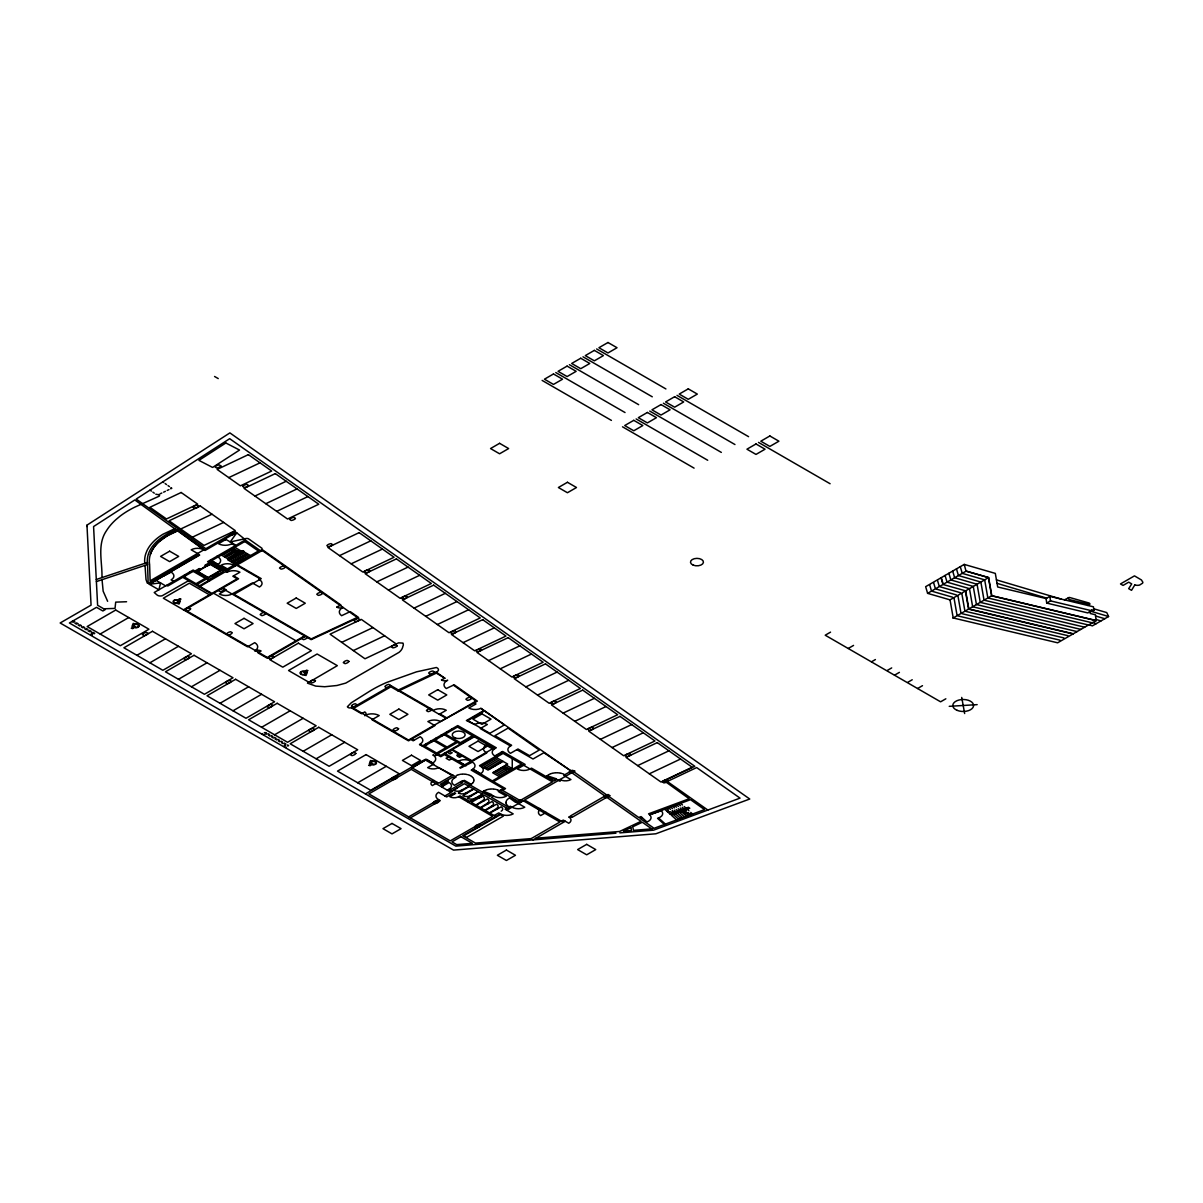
<?xml version="1.0" encoding="UTF-8"?>
<svg xmlns="http://www.w3.org/2000/svg" width="1203" height="1203" viewBox="0 0 1203 1203"><rect width="100%" height="100%" fill="white"/><g stroke="black" fill="none" stroke-linecap="round" stroke-linejoin="round"><path stroke-width="1.5" d="M473.922 779.875L473.651 778.942M473.877 780.341L473.771 781.273M505.997 770.131L506.117 768.958L504.087 769.033M234.164 562.327L232.134 562.402L232.269 561.23M234.871 552.508L234.991 551.335L232.961 551.395M484.674 766.912L484.553 768.085L486.583 768.01M506.042 801.92L506.328 800.987M473.561 781.739L473.065 782.627M685.319 814.22L685.89 813.093L688.582 815.514M667.966 810.521L667.409 811.649L669.409 811.83M244.555 539.064L236.735 532.824L230.224 541.951L245.367 538.673A2.977 1.714 0 0 1 248.359 538.703L262.013 548.312L261.893 550.538L260.374 550.733L262.284 549.636L340.93 605.049L336.705 607.049M506.583 800.536L507.2 799.664M501.185 752.296L501.922 752.717L479.486 765.679L480.629 766.341A8.977 5.188 0 0 1 480.629 773.679L473.125 769.349L471.245 770.115L503.23 788.597L498.253 791.469L506.343 796.13A8.962 5.173 0 0 1 493.636 796.13L491.501 797.363L508.568 807.213L510.298 806.221L512.027 807.213A8.977 5.188 0 0 0 524.734 807.213L516.643 802.551L521.546 799.724L559.906 822.025L528.328 840.265M523.275 800.717L519.365 802.972L517.651 801.98M472.704 783.048L471.862 783.86M476.674 649.921L475.982 650.612L477.531 651.695A6 3.459 0 0 0 481.786 649.665L478.944 648.838M455.892 632.312L454.839 630.748A5.985 3.459 0 0 0 450.584 632.763L453.05 633.665M574.267 771.785L574.959 771.093L572.102 770.266L569.154 772.04L570.688 773.123M132.886 627.936L133.623 627.289L131.969 626.327L134.435 626.598L132.375 625.395L133.217 623.395L134.586 623.816L133.097 625.319L135.353 626.628L133.052 628.357M179.382 599.485L178.645 600.132L180.3 601.094L177.833 600.823L179.894 602.026L179.052 604.026L177.683 603.605L179.172 602.101L176.931 600.793L179.232 599.064M306.329 670.943L305.592 671.575L307.246 672.537L304.795 672.282L306.855 673.485L305.998 675.484L304.645 675.063L306.118 673.56L303.878 672.251L306.179 670.507M370.238 765.018L370.99 764.371L369.336 763.409L371.787 763.664L369.727 762.461L370.584 760.476L371.938 760.897L370.464 762.386L372.704 763.694L370.404 765.439M507.651 799.273L508.583 798.506M547.41 775.574L548.433 774.837M308.765 682.161L288.555 670.507L317.126 653.996L337.336 665.665L307.472 683.139L315.742 686.116L324.705 686.733L336.96 685.499L345.772 683.093L399.035 652.342A20.812 12.015 0 0 0 402.855 646.402A10.406 6 0 0 0 402.96 643.094L398.569 642.853L364.99 658.778L330.058 634.176L361.306 619.38L396.253 643.981M1068.294 597.56L1068.52 598.989A4.992 2.887 0 0 0 1069.858 599.726L1088.91 604.312L1089.677 603.41A3.053 1.759 0 0 0 1088.58 602.883L1069.467 597.44L1064.354 599.831M165.834 536.553A62.601 36.135 0 0 0 149.608 564.448L150.134 580.854L204.345 549.56L177.939 530.718A48.21 27.834 0 0 0 168.24 535.049L158.796 541.891A62.767 36.24 0 0 0 150.39 554.388M483.11 791.619L484.147 790.927M86.962 525.155L229.893 432.9L749.74 799.018L655.861 833.784L453.531 850.1L60.15 622.989L91.067 605.139L86.962 525.155L87.037 526.523M165.849 536.538L177.939 530.718L176.901 529.711A50.255 29.007 0 0 0 166.796 534.222L164.33 535.741A64.736 37.383 0 0 0 147.563 564.523L148.164 583.32L198.706 554.147L191.202 549.816A8.962 5.173 0 0 1 203.893 549.816L205.051 550.478L224.344 539.35L225.202 539.846M412.148 767.89L425.426 760.025L452.178 775.469M203.893 549.816L134.811 499.937L93.578 526.553L97.608 605.274L105.187 609.65L102.872 610.989L96.526 607.32L69.383 622.989L455.847 846.115L615.951 833.198M225.893 539.44L218.51 543.711A9.459 5.459 0 0 0 231.893 543.711L232.6 543.32M149.232 584.237L160.555 582.929L158.886 589.801L149.232 584.237L199.683 555.109L198.36 554.342M199.503 568.688L200.66 569.019L196.104 571.711L209.322 579.35L223.758 571.019L210.54 563.38L203.382 567.741M205.277 565.35L205.863 566.011M200.615 569.32L206.39 565.996L205.051 565.215L209.382 562.718L207.593 561.681L235.307 545.681L231.893 543.711M90.405 634.598L92.541 633.364L91.233 632.598M91.503 635.229L92.33 634.748M93.894 633.846L94.736 633.364L92.872 632.282M188.555 580.688L162.194 595.756A4 2.316 0 0 1 156.992 594.929L154.21 592.493L193.157 570.011L194.946 571.049L199.277 568.553L200.811 569.425M100.15 634.041L128.721 617.545M232.134 562.402L247.201 553.696M212.901 575.966L217.893 573.079M213.487 576.312L218.48 573.425M199.683 585.786L208.916 580.447M199.217 586.853L225.202 571.846L227.202 572.207A8.977 5.188 0 0 1 239.908 572.207L232.856 576.267L237.217 578.778L211.923 593.38L199.909 586.447M262.224 550.478L237.337 564.839L261.246 578.643L234.044 594.357L311.201 638.913L357.261 617.44L262.209 550.478L261.066 551.139L245.201 539.967L235.999 545.275L225.036 538.944L235.382 532.974L234.224 532.312L205.848 548.688L136.195 499.05L229.683 438.689L694.823 766.296L664.206 780.792L689.199 798.762L648.567 813.814L649.665 814.807L690.507 799.679L704.567 809.589L654.071 828.296L639.996 818.386L642.116 817.604L646.958 821.965A8.977 5.188 0 0 0 649.665 814.807M183.442 609.831L211.232 593.786L182.766 577.35L167.758 586.011L166.6 585.35M136.886 655.289L165.458 638.793M149.879 662.793L178.45 646.297M178.45 679.289L207.036 662.793M191.442 686.793L220.014 670.297M220.014 703.289L248.6 686.793M233.006 710.793L261.592 694.281M261.592 727.289L290.164 710.793M261.803 734.086L262.72 733.544M264.359 732.612L266.344 732.702M263.547 735.078L265.908 733.71L266.886 734.281M274.57 734.792L303.156 718.281M283.637 746.431L285.773 745.183L284.81 744.627M285.231 747.499L286.103 747.003M287.728 746.055L288.615 745.559L287.532 744.928M398.704 690.928L446.163 718.341L408.539 740.056L353.607 708.341L390.885 686.823L398.313 691.108L399.456 690.567L433.561 710.251A8.977 5.188 0 0 1 446.253 710.266L439.215 714.326M303.156 751.289L331.727 734.777M316.148 758.777L344.72 742.281M422.945 745.649L419.501 744.462L440.734 756.717L444.388 754.612L463.441 765.604L459.787 767.725L460.478 768.115L472.403 762.116A8.977 5.188 0 0 1 472.388 769.454M357.712 782.777L386.283 766.281M422.253 746.055L457.757 725.559L496.283 747.785L493.155 749.258L486.102 745.183A8.977 5.188 0 0 0 486.102 752.522L486.794 752.913L471.771 761.589L451.696 749.86L445.08 753.679M365.396 793.89L424.734 759.619M425.426 759.213L432.869 762.928A9.789 5.654 0 0 0 432.869 754.928A3.263 1.88 0 0 0 437.486 754.928L435.245 753.559M411.982 767.785L425.426 760.025M426.629 759.334L433.832 764.07L427.666 767.634A7.744 4.466 0 0 0 438.614 767.634L456.193 776.973L454.463 777.98L452.854 777.048L440.448 784.221L443.321 785.89M472.478 735.725L460.358 742.717L445.351 734.056L457.471 727.063L473.636 736.386L440.734 755.394L437.847 753.725L457.471 742.386L460.358 744.055M448.388 756.928L446.087 758.266L449.305 760.116L451.606 758.777M458.779 753.935L457.14 754.958A1.519 0.872 0 0 0 457.035 755.574L457.907 756.446A3.398 1.97 0 0 0 459.411 756.943L459.666 756.973A1.534 0.887 0 0 0 460.463 756.882L462.238 755.935M459.952 755.168L460.102 755.258M434.088 780.552L432.358 781.544A4.902 2.827 0 0 0 432.358 785.544L437.561 782.551M464.584 764.943L471.215 761.123M465.275 765.349L458.388 761.198A8.977 5.188 0 0 1 471.08 761.198M452.869 775.063L438.704 783.213L411.291 767.379M510.478 745.995L511.636 745.319L494.944 735.695L508.102 728.101L539.275 750.055L529.546 755.664L517.982 748.988L510.478 753.319A8.977 5.188 0 0 1 510.478 745.995L480.283 728.552L487.32 724.492A8.977 5.188 0 0 0 474.614 724.492L466.418 720.552L483.907 710.462L480.914 708.356A8.977 5.188 0 0 1 468.869 708.011L475.982 703.981L474.373 702.853L477.365 701.123L454.178 684.793L446.283 688.522A10.195 5.895 0 0 1 446.96 680.627L447.696 680.236A4.481 2.586 0 0 1 441.681 680.056M441.591 786.882L449.095 782.551A8.15 4.707 0 0 1 449.095 789.213L447.366 790.221M474.283 770.01L492.298 780.942L521.561 764.04L503.08 753.394L480.629 766.341M463.17 781.018L464.328 780.341L471.26 784.341L470.102 785.018M449.967 790.055L462.674 782.717L460.809 781.649M450.253 791.89L464.403 783.724L482.583 794.221L469.892 801.544L460.072 795.89L458.629 796.717A6.195 3.579 0 0 1 449.862 796.717L455.681 793.348L454.298 792.551M503.08 761.394L488.012 770.085L481.08 766.085M408.689 816.882L438.569 799.634A8.977 5.188 0 0 1 438.569 792.296L446.644 796.972L452.854 793.379L454.238 794.191M444.915 795.965L451.125 792.386L411.291 769.379L368.855 793.89L450.253 840.882L492.689 816.386L458.629 796.717M410.418 817.875L440.298 800.642L438.569 799.634M457.381 787.77L453.772 790.341A5.308 3.068 0 0 0 461.275 790.341L468.899 786.311M469.185 786.476L458.358 792.988A5.308 3.068 0 0 0 465.862 792.988L473.441 788.942M511.29 769.98L501.004 767.92L492.644 772.747L499.561 776.747M501.651 767.544L511.922 769.604L501.651 767.544L507.696 764.055L496.147 757.394M473.741 789.108L462.929 795.634A5.308 3.068 0 0 0 470.448 795.634L477.997 791.574M478.298 791.739L467.516 798.281A5.308 3.068 0 0 0 475.02 798.281L475.576 798.266M483.681 801.078L482.839 800.596L475.877 805.018M476.177 805.183L487.426 798.912A5.308 3.068 0 0 1 487.426 803.243L480.433 807.649M502.463 790.371L505.546 788.597L493.456 781.604L522.703 764.717L552.448 781.89L520.117 800.551L501.32 789.694M499.982 792.461L501.32 791.694L520.117 802.551M480.734 807.815L492.012 801.559A5.308 3.068 0 0 1 492.012 805.89L484.989 810.281M485.275 810.446L496.598 804.205A5.308 3.068 0 0 1 496.598 808.536L489.546 812.897M489.832 813.063L501.185 806.852A5.308 3.068 0 0 1 501.185 811.183L501.185 811.183M519.771 800.356L521.531 799.739M494.132 815.544L498.749 812.882L500.478 813.875A8.962 5.173 0 0 0 513.17 813.875L505.095 809.213L506.839 808.221M500.478 813.875L462.674 835.709L475.456 843.092L531.2 838.611M506.839 810.22L523.14 800.807M830.551 632.131L825.213 635.214L940.596 701.815L945.844 698.793M539.215 808.416L537.771 809.243A2.045 1.173 0 0 0 540.508 809.333L540.658 809.243A7.744 4.481 0 0 0 540.658 815.574L546.147 812.416M1088.941 612.297L1093.918 610.372L1093.422 606.808L1049.858 596.357L1046.054 598.553L997.678 586.974L995.317 573.395L964.22 564.402L925.648 586.673L927.603 593.35L950.039 599.861L965.167 591.124M927.603 593.35L942.731 584.613M1090.129 612.568L1090.249 613.515L1095.377 614.733L1096.219 620.537L991.783 595.696L988.61 577.59L966.024 571.169L943.227 584.327L941.272 577.651M848.265 648.462L853.559 645.409M561.35 821.198L563.275 820.085L568.763 823.243A7.744 4.481 0 0 0 568.763 816.912A2.045 1.173 0 0 0 571.651 816.912M605.019 795.98L570.207 816.085L572.222 817.243L606.838 797.258M533.019 839.889L565.305 821.243M941.017 577.801L942.972 584.478L965.663 590.838L988.46 577.681L991.633 595.786L1096.068 620.628M871.483 661.8L875.408 659.545M952.956 618.116L968.34 609.229M965.407 590.989L968.58 609.094L991.633 595.786M887.333 670.417L891.694 667.906M894.506 675.184L899.408 672.357M907.859 682.266L912.22 679.755M1046.054 598.553L1046.715 603.079L1050.52 600.883L1091.632 610.733L1091.497 609.801L1093.918 610.372M917.603 688.507L922.49 685.68M1087.783 605.455L1089.933 604.207M1091.632 610.733L1087.828 612.928L1046.715 603.079M1096.219 620.537L1057.648 642.808L953.212 617.966L950.039 599.861M1108.534 616.553L1092.399 625.876L1088.82 624.808M468.388 802.356L482.583 794.221M352.238 707.274L350.539 707.92A2.662 1.534 0 0 1 347.396 706.717L351.276 702.778L369.396 691.409A128.841 74.391 0 0 1 386.479 682.537L416.494 671.845L436.388 667.5A4.707 2.707 0 0 1 436.163 672.101L444.854 678.236L436.328 673.124L398.313 691.108M456.328 775.559L457.651 775.018M224.796 557.034L234.991 551.335M509.17 798.175L510.132 797.649M549.019 774.521L550.282 773.92M179.473 598.793L180.991 599.109L179.533 599.56M132.796 628.628L131.277 628.252L132.796 627.891M306.419 670.251L307.953 670.612L306.419 670.988M370.088 765.74L368.629 765.288L370.163 764.973M480.914 708.356L570.914 770.837L543.906 752.717L533.004 759.003L516.824 749.664M158.27 494.689L155.788 494.207M160.059 493.847L161.834 493.004M163.623 492.162L165.397 491.32M167.187 490.463L168.961 489.621M170.751 488.779L171.818 488.283L170.931 487.651M228.765 477.621L260.028 462.839M180.721 529.004L211.984 514.207M254.931 496.057L286.194 481.26M192.375 537.2L223.623 522.403M265.803 503.711L297.051 488.914M276.675 511.365L307.923 496.568M236.044 533.515L232.465 534.839L230.916 533.756A5.985 3.459 0 0 1 235.186 531.726L236.735 532.824M339.532 555.636L370.78 540.839M351.171 563.831L382.434 549.049M376.795 581.876L408.058 567.094M388.449 590.087L419.697 575.29M341.697 642.372L372.96 627.59M414.058 608.132L445.321 593.335M353.351 650.582L384.599 635.785M425.712 616.327L456.96 601.545M437.351 624.537L468.614 609.741M463.065 642.643L494.313 627.846M436.163 672.101L398.419 689.966L390.885 685.62L351.877 708.146L361.577 713.74L364.75 711.92A4.481 2.586 0 0 1 364.75 715.574M441.381 679.875L444.854 678.236M488.598 660.627L519.846 645.831M500.237 668.823L531.5 654.026M525.861 686.868L557.124 672.071M537.515 695.078L568.763 680.281M563.124 713.108L594.387 698.326M574.778 721.319L606.026 706.522M600.402 739.364L631.65 724.567M612.041 747.559L643.304 732.777M571.29 773.003L574.011 771.92L638.703 817.469L641.004 816.611L642.116 817.604M637.665 765.604L668.913 750.822M649.304 773.815L680.567 759.018M571.996 772.867L641.019 821.333L619.59 831.484L535.891 838.22M484.689 790.582L485.997 790.025M174.976 528.598L163.006 534.222A67.022 38.691 0 0 0 146.961 550.703L145.743 553.816A66.887 38.616 0 0 0 144.781 563.32M652.477 813.769L661.289 810.777A8.977 5.188 0 0 1 658.567 817.95M664.718 809.228L670.086 814.07L688.417 807.288L689.77 808.236L681.966 811.138L691.304 814.506L681.966 811.138M676.612 819.95L671.244 815.108L681.199 811.408L690.567 814.777M670.086 814.07L672.086 813.333L670.282 811.709M683.199 810.672L684.853 812.175L683.199 810.672L685.184 809.935L686.477 811.108M686.582 816.251L684.582 816.987L679.214 812.145M458.358 774.777L459.862 774.416M550.989 773.679L552.433 773.258M96.285 579.485L147.563 562.402M96.39 581.575L147.563 564.523L147.337 562.478M486.674 789.754L488.162 789.379M553.215 773.108L554.778 772.867M460.629 774.266L462.238 774.13M488.929 789.213L490.538 789.033M555.591 772.807L557.215 772.777M652.673 828.807L633.56 830.356L632.703 826.792L642.312 822.25L651.996 829.062M619.831 832.882L653.545 830.175L740.04 798.13L696.642 767.559L667.274 781.469L707.86 810.055M463.05 774.07L464.674 774.146M949.227 706.326L977.152 704.642M126.571 601.741L115.699 602.132L115.022 608.402L104.15 608.793M491.35 788.988L492.974 789.003M558.027 772.807L559.621 772.988M683.875 812.912L685.89 813.093M493.786 789.078L495.365 789.303M560.418 773.108L561.906 773.484M465.486 774.206L467.035 774.491M230.525 549.786L240.585 551.891L242.765 550.628L244.074 551.38L228.555 560.327L235.412 564.282M229.878 550.147L239.938 552.252L228.224 559.019L221.367 555.064M1092.279 622.808L987.843 597.966L984.671 579.861L962.235 573.35L960.28 566.673M1088.474 625.004L984.039 600.162L980.866 582.057L958.43 575.545L956.475 568.869M1084.685 627.199L980.25 602.357L977.077 584.252L954.641 577.741L952.686 571.064M1080.88 629.395L976.445 604.553L973.272 586.447L950.836 579.936L948.881 573.26M1077.076 631.59L972.641 606.748L969.468 588.643L947.032 582.132L945.077 575.455M1073.271 633.786L968.836 608.944L965.663 590.838M968.58 609.094L1073.016 633.936M965.904 611.425L1067.918 635.695M961.994 613.68L1064.008 637.951M958.084 615.936L1060.099 640.207M496.117 789.484L497.576 789.905M966.174 571.079L988.61 577.59M1092.565 622.568L1096.264 623.635M940.25 586.853L960.355 592.688M936.355 589.109L956.445 594.944M932.445 591.365L952.535 597.199M1093.692 608.778L1106.745 612.583L1108.595 616.522L1091.888 611.56M996.43 579.861L1061.001 599.034M997.046 583.35L1046.775 598.147M1095.557 615.981L1104.79 618.718M1096.068 619.455L1100.971 620.928M562.628 773.694L563.951 774.236M467.802 774.657L469.215 775.138M498.222 790.191L499.471 790.762M469.862 775.409L471.065 776.055M163.112 576.237L171.142 572.132A9.459 5.459 0 0 1 171.127 579.861L173.623 581.305M596.628 348.945L665.906 388.945M677.003 395.351L748.582 436.674M758.507 442.403L830.1 483.741M583.004 356.81L652.282 396.81M663.379 403.216L734.958 444.539M569.38 364.674L638.658 404.674M649.755 411.08L721.334 452.403M555.756 372.539L625.034 412.539M636.131 418.945L707.71 460.268M542.132 380.419L611.41 420.403M622.507 426.809L694.086 468.132M214.57 376.479L218.239 378.584M243.623 551.636L250.48 555.591M234.765 547.335L241.608 551.29M241.953 552.598L248.81 556.553M233.081 548.297L238.57 551.47M240.284 553.56L247.126 557.515M231.412 549.26L233.322 550.372M234.69 551.154L238.269 553.215M238.6 554.538L245.457 558.493M229.743 550.222L236.585 554.192M236.931 555.5L243.788 559.455M228.059 551.2L234.916 555.154M235.262 556.463L242.104 560.418M226.39 552.162L233.247 556.117M233.577 557.425L240.435 561.38M224.72 553.124L231.562 557.079M231.908 558.403L238.765 562.357M223.036 554.102L229.893 558.057M230.239 559.365L237.081 563.32M235.186 566.087L233.743 565.245A8.962 5.173 0 0 0 221.051 565.245L228.841 569.741M216.871 556.327L218.014 556.989A8.977 5.188 0 0 1 218.014 564.327L210.51 559.996M211.382 560.824L226.39 569.5M197.893 554.613L198.766 555.109L151.443 582.974M227.202 572.207L225.893 571.455L236.645 565.245L259.863 578.643L258.735 579.29L259.442 579.696A8.977 5.188 0 0 1 259.442 587.019L252.389 582.959L231.999 593.981A8.977 5.188 0 0 1 219.307 593.981L226.344 589.921L222.826 587.891L238.6 578.778L233.547 575.876M206.345 566.297L210.39 564.538L220.465 570.342L208.164 577.455L198.089 571.636L201.157 569.305M209.608 580.854L206.435 579.019L197.202 584.342L200.375 586.177M439.907 713.92L446.854 717.935L476.042 701.078L453.411 685.154M190.269 571.681L191.427 572.342M452.283 728.717L453.426 729.394M184.495 575.019L185.653 575.681M213.608 593.214L296.043 640.808M494.478 758.356L501.41 762.356M506.027 765.018L512.959 769.018M447.08 731.725L448.238 732.386M209.533 594.884L189.322 583.214L163.337 598.207L247.532 646.823L254.735 642.658A10.195 5.895 0 0 1 254.735 650.988A4.481 2.586 0 0 1 261.096 650.988L257.923 652.823L267.277 658.221L305.261 636.282L311.141 639.665L358.644 617.515L350.253 611.605L341.607 615.695A10.195 5.895 0 0 1 342.284 607.801L343.02 607.41A4.481 2.586 0 0 1 337.005 607.229M492.809 759.319L499.726 763.319M504.358 765.98L509.952 769.213M491.125 760.281L498.057 764.281M502.689 766.943L504.824 768.176M506.147 768.943L509.606 770.943M489.456 761.258L496.388 765.258M501.004 767.92L507.937 771.92M487.786 762.221L494.704 766.221M499.335 768.882L506.268 772.882M440.809 735.349L441.952 736.01M486.102 763.183L493.035 767.183M497.666 769.845L504.583 773.845M484.433 764.146L491.365 768.146M495.982 770.807L502.914 774.807M482.764 765.123L489.681 769.123M494.313 771.785L501.245 775.785M435.606 738.341L436.764 739.018M156.029 580.312L165.668 585.891M449.08 751.364L452.193 752.747L450.268 753.86A2.977 1.729 0 0 1 448.689 753.093L447.862 752.07M430.839 741.093L431.997 741.77M444.388 753.273L466.042 765.785M563.38 822.356L524.583 799.965L572.854 772.1L571.124 771.093L563.696 775.379L570.914 779.559A7.744 4.481 0 0 1 559.951 779.544A2.045 1.173 0 0 1 559.951 781.213L556.763 779.379L553.876 781.048L531.485 768.131L530.042 768.958A8.977 5.188 0 0 1 517.35 768.958L525.14 764.461L502.628 751.454L494.839 755.965A8.977 5.188 0 0 1 494.839 748.627M425.651 744.101L426.809 744.762M413.847 740.401L411.591 739.093L434.945 725.62L427.892 721.544A8.977 5.188 0 0 1 440.599 721.544L473.666 703.259L475.23 704.341M493.636 796.13L491.907 795.138L489.771 796.371L462.538 780.642L454.463 785.318A8.977 5.188 0 0 1 454.463 777.98M508.568 809.213L484.027 795.048L471.32 802.386L495.862 816.551M487.426 803.243L488.253 803.724M492.012 805.89L492.839 806.371M496.598 808.536L497.425 809.017M478.343 798.326L482.839 796.266A5.308 3.068 0 0 1 482.839 800.596M461.275 790.341L462.102 790.822M465.862 792.988L466.689 793.469M470.448 795.634L471.275 796.115M449.095 789.213L450.253 789.89M451.696 791.048L452.569 791.544M73.082 620.853L74.947 621.936M76.571 622.883L78.21 623.816M79.834 624.763L81.458 625.695M83.097 626.643L84.721 627.575M86.36 628.522L87.984 629.455M89.608 630.402L91.248 631.349M267.983 733.65L269.607 734.582M271.231 735.529L272.87 736.462M274.495 737.409L276.119 738.341M277.758 739.289L279.382 740.236M281.021 741.168L282.645 742.116M284.269 743.048L285.908 743.995M71.985 621.485L73.308 622.252M74.932 623.199L76.556 624.131M78.195 625.079L79.819 626.011M81.443 626.958L83.082 627.891M84.706 628.838L86.33 629.77M87.969 630.718L89.593 631.665M268.51 735.213L270.149 736.161M271.773 737.093L273.397 738.04M275.036 738.988L276.66 739.92M278.284 740.868L279.923 741.8M281.547 742.747L283.171 743.68M242.765 486.403L244.299 487.486A5.985 3.459 0 0 0 248.57 485.471L247.021 484.388A5.985 3.459 0 0 0 242.765 486.403M162.751 481.892L163.638 482.508M165.097 483.546L166.555 484.568M168.014 485.606L169.473 486.629M149.999 490.132L151.413 491.11M152.871 492.147L154.33 493.17M508.252 806.326L509.08 806.912M507.741 805.95L506.989 805.123M471.591 776.416L472.523 777.183M680.657 803.333L682.462 804.957M684.221 806.536L686.041 808.16M687.184 809.198L688.988 810.822M690.748 812.416L692.567 814.04M678.657 804.07L680.477 805.694M682.236 807.273L684.041 808.912M688.251 812.687L689.545 813.86M676.672 804.807L678.477 806.431M680.236 808.01L682.056 809.649M674.672 805.544L676.492 807.168M678.251 808.762L680.056 810.386M681.199 811.408L686.582 816.251M672.688 806.281L674.492 807.905M676.251 809.499L678.071 811.123M672.507 808.642L670.688 807.018L668.703 807.754L670.507 809.378M674.266 810.236L676.071 811.86M677.214 812.882L682.597 817.724M675.229 813.634L680.597 818.461M666.703 808.491L668.522 810.115M673.229 814.371L678.612 819.213M665.409 824.1L658.567 817.95L657.545 818.326L664.372 824.476M107.638 601.32L103.157 591.199L102.044 579.696M472.869 777.604L473.486 778.476M506.222 803.784L506.628 804.702M147.292 583.154L146.014 579.575L145.022 565.365M964.22 564.402L966.024 571.169M937.528 580.478L939.077 585.741M933.633 582.733L935.167 587.996M929.724 584.989L931.257 590.252M961.723 697.424L964.656 713.544M961.859 593.696L964.776 610.297M957.964 595.951L960.866 612.553M954.054 598.207L956.956 614.808M1049.858 596.357L1050.52 600.883M505.997 802.386L506.057 803.318M101.969 577.59C102.435 562.162 96.902 544.703 106.36 530.884A96.556 55.744 0 0 1 115.879 519.651L119.984 516.222A96.435 55.684 0 0 1 134.826 507.125L158.42 496.523A2.18 1.263 0 0 0 158.781 494.448M512.252 758.687L512.252 769.424M307.351 637.395A5.985 3.459 0 0 1 303.457 639.65L301.742 638.658A5.985 3.459 0 0 1 305.637 636.402M186.841 610.989A5.985 3.459 0 0 0 190.736 608.733L189.021 607.741A5.985 3.459 0 0 0 185.127 609.996M224.224 589.395A5.985 3.459 0 0 1 220.329 591.65L218.6 590.658A5.985 3.459 0 0 1 222.51 588.402M228.405 634.989A6 3.459 0 0 0 232.299 632.733L230.585 631.74A5.985 3.459 0 0 0 226.69 633.996M265.788 613.395A6 3.459 0 0 1 261.893 615.65L260.179 614.658A5.985 3.459 0 0 1 264.074 612.402M456.388 631.831A5.985 3.459 0 0 1 452.117 633.846M432.057 709.394A5.985 3.459 0 0 1 428.148 711.65L426.433 710.657A5.985 3.459 0 0 1 430.343 708.402M364.75 715.574A10.195 5.895 0 0 1 379.186 715.574L371.968 719.74L408.539 740.853L410.9 739.499L413.155 740.792L420.193 736.732A8.977 5.188 0 0 1 420.193 744.055M460.99 756.055L459.636 756.642A2.872 1.654 0 0 1 457.561 755.484L458.824 754.687L460.99 756.055M1134.775 584.959L1131.542 590.327L1128.685 588.673L1131.707 583.906L1128.7 582.162L1123.061 585.425L1120.489 583.936L1134.474 575.876L1141.436 579.966L1142.85 582.237A4.917 2.842 0 0 1 1142.534 583.199L1139.677 585.019A5.053 2.917 0 0 1 1136.82 585.32L1134.775 584.959M547.124 775.74L546.297 776.567L555.5 779.634L556.312 778.807L547.124 775.74M446.99 780.627L441.952 784.912L443.305 785.454L448.343 781.153L446.99 780.627M483.576 791.243L482.614 792.01L490.598 795.303L491.546 794.536L483.576 791.243M135.022 627.334L134.751 627.545A3.143 1.804 0 0 0 139.127 625.74A3.143 1.804 0 0 0 134.33 624.357L134.556 624.568A2.692 1.549 0 0 1 138.676 625.725A2.692 1.549 0 0 1 135.037 627.334M177.518 599.876L177.247 600.086A2.692 1.549 0 0 0 173.608 601.695A2.692 1.549 0 0 0 177.713 602.853L177.954 603.064A3.143 1.804 0 0 1 173.157 601.68A3.143 1.804 0 0 1 177.518 599.876M372.389 764.401L372.103 764.612A3.143 1.804 0 0 0 376.479 762.822A3.143 1.804 0 0 0 371.682 761.424L371.922 761.649A2.692 1.549 0 0 1 376.028 762.807A2.692 1.549 0 0 1 372.389 764.401M304.479 671.334L304.194 671.545A2.692 1.549 0 0 0 300.555 673.139A2.692 1.549 0 0 0 304.66 674.312L304.9 674.522A3.143 1.804 0 0 1 300.103 673.124A3.143 1.804 0 0 1 304.479 671.334M225.848 442.99L198.916 460.373L212.6 467.441L239.547 450.057L225.848 442.99M169.638 551.185L160.585 556.403L169.638 561.636L178.691 556.403L169.638 551.185M115.729 610.041L87.157 626.537L120.345 645.71L148.931 629.214L115.729 610.041M193.157 571.35L183.924 576.688L196.044 583.681L205.277 578.342L193.157 571.35M244.795 541.53L209.893 561.681L224.916 570.342L258.404 551.019L244.795 541.53M210.39 563.966L197.112 571.636L208.164 578.011L221.442 570.342L210.39 563.966M242.765 550.974L227.562 559.756L243.457 551.38L242.765 550.974M553.485 373.968L544.433 379.201L553.485 384.419L562.538 379.201L553.485 373.968M567.109 366.103L558.057 371.336L567.109 376.554L576.162 371.336L567.109 366.103M580.733 358.238L571.681 363.471L580.733 368.689L589.786 363.471L580.733 358.238M594.357 350.374L585.305 355.607L594.357 360.825L603.41 355.607L594.357 350.374M607.981 342.509L598.929 347.727L607.981 352.96L617.034 347.727L607.981 342.509M222.134 588.282L184.826 609.831L267.277 657.424L304.585 635.876L222.134 588.282M152.48 631.289L123.894 647.785L162.871 670.297L191.442 653.785L152.48 631.289M499.591 443.321L490.538 448.554L499.591 453.787L508.643 448.554L499.591 443.321M244.029 618.342L234.961 623.56L244.029 628.793L253.081 623.56L244.029 618.342M194.044 655.289L165.458 671.785L204.435 694.281L233.006 677.785L194.044 655.289M296.224 597.996L287.171 603.214L296.224 608.447L305.276 603.214L296.224 597.996M633.77 420.328L624.718 425.546L633.77 430.779L642.823 425.546L633.77 420.328M647.394 412.464L638.342 417.682L647.394 422.915L656.447 417.682L647.394 412.464M661.018 404.584L651.966 409.817L661.018 415.05L670.071 409.817L661.018 404.584M674.642 396.719L665.59 401.952L674.642 407.185L683.695 401.952L674.642 396.719M688.266 388.855L679.214 394.088L688.266 399.306L697.319 394.088L688.266 388.855M567.44 482.283L558.387 487.516L567.44 492.734L576.493 487.516L567.44 482.283M235.608 679.289L207.021 695.785L245.998 718.281L274.57 701.785L235.608 679.289M298.374 643.169L269.788 659.665L282.78 667.169L311.366 650.673L298.374 643.169M277.171 703.289L248.6 719.785L287.562 742.281L316.148 725.785L277.171 703.289M755.995 443.967L746.943 449.2L755.995 454.418L765.048 449.2L755.995 443.967M769.86 435.967L760.807 441.2L769.86 446.418L778.912 441.2L769.86 435.967M318.735 727.289L290.164 743.785L329.126 766.281L357.712 749.785L318.735 727.289M398.87 709.078L389.817 714.311L398.87 719.529L407.922 714.311L398.87 709.078M437.742 689.695L428.689 694.928L437.742 700.161L446.794 694.928L437.742 689.695M366.073 754.612L337.502 771.123L370.704 790.281L399.276 773.785L366.073 754.612M484.538 710.898L467.802 720.552L489.877 733.289L504.418 724.898L484.538 710.898M433.802 740.717L424.569 746.055L436.689 753.048L445.922 747.725L433.802 740.717M444.193 734.717L434.96 740.056L447.08 747.048L456.313 741.725L444.193 734.717M481.967 713.905L472.914 719.123L481.967 724.356L491.019 719.123L481.967 713.905M411.486 755.198L402.419 760.416L411.486 765.649L420.539 760.416L411.486 755.198M474.328 736.792L452.388 749.454L471.907 760.717L493.847 748.055L474.328 736.792M478.042 741.093L468.99 746.326L478.042 751.544L487.095 746.326L478.042 741.093M392.013 823.438L382.96 828.656L392.013 833.89L401.065 828.656L392.013 823.438M460.929 836.717L451.982 841.874L456.719 844.611L472.418 843.348L460.929 836.717M500.659 814.491L463.862 835.739L466.629 837.333L503.425 816.085L500.659 814.491M506.418 850.04L497.365 855.273L506.418 860.491L515.47 855.273L506.418 850.04M586.688 844.356L577.635 849.589L586.688 854.807L595.741 849.589L586.688 844.356M248.374 454.629L217.126 469.426L240.42 485.832L271.667 471.035L248.374 454.629M181.157 492.493L149.909 507.29L166.465 518.959L197.713 504.162L181.157 492.493M200.33 506.012L169.082 520.794L204.014 545.41L235.277 530.613L200.33 506.012M275.322 473.606L244.059 488.403L287.547 519.019L318.795 504.237L275.322 473.606M359.141 532.643L327.878 547.44L362.825 572.042L394.073 557.245L359.141 532.643M396.404 558.884L365.156 573.681L400.088 598.282L431.336 583.5L396.404 558.884M433.666 585.139L402.419 599.921L449.005 632.733L480.253 617.936L433.666 585.139M482.674 619.65L451.411 634.432L474.704 650.838L505.967 636.056L482.674 619.65M508.207 637.635L476.944 652.417L511.892 677.033L543.139 662.236L508.207 637.635M545.47 663.876L514.222 678.672L549.154 703.274L580.402 688.477L545.47 663.876M582.733 690.116L551.485 704.913L586.417 729.514L617.68 714.732L582.733 690.116M620.011 716.371L588.748 731.153L623.695 755.77L654.943 740.973L620.011 716.371M657.274 742.612L626.011 757.409L660.958 782.01L692.206 767.228L657.274 742.612M630.853 827.664L623.47 831.168L631.545 830.521L630.853 827.664M516.869 801.784L515.591 802.371L509.501 797.935L510.779 797.348L516.869 801.784M348.93 661.394L347.201 660.402A5.985 3.459 0 0 0 343.306 662.658L345.02 663.65A5.985 3.459 0 0 0 348.93 661.394M390.494 685.394L388.764 684.402A5.985 3.459 0 0 0 384.87 686.657L386.584 687.65A6 3.459 0 0 0 390.494 685.394M273.878 656.733L272.149 655.74A5.985 3.459 0 0 0 268.254 657.996L269.968 658.973A5.985 3.459 0 0 0 273.878 656.733M315.442 680.733L313.727 679.74A5.985 3.459 0 0 0 309.818 681.981L311.532 682.973A5.985 3.459 0 0 0 315.442 680.733M357.005 704.717L355.291 703.74A6 3.459 0 0 0 351.381 705.981L353.111 706.973A6 3.459 0 0 0 357.005 704.717M398.569 728.717L396.855 727.725A5.985 3.459 0 0 0 392.96 729.98L394.674 730.973A5.985 3.459 0 0 0 398.569 728.717M148.014 633.395L146.3 632.402A5.985 3.459 0 0 0 142.405 634.658L144.119 635.65A5.985 3.459 0 0 0 148.014 633.395M189.578 657.394L187.863 656.402A5.985 3.459 0 0 0 183.969 658.658L185.683 659.65A5.985 3.459 0 0 0 189.578 657.394M231.156 681.394L229.427 680.402A5.985 3.459 0 0 0 225.532 682.657L227.247 683.65A5.985 3.459 0 0 0 231.156 681.394M272.72 705.394L271.006 704.402A5.985 3.459 0 0 0 267.096 706.657L268.81 707.65A5.985 3.459 0 0 0 272.72 705.394M314.284 729.394L312.569 728.401A6 3.459 0 0 0 308.66 730.657L310.389 731.635A5.985 3.459 0 0 0 314.284 729.394M355.847 753.394L354.133 752.401A5.985 3.459 0 0 0 350.238 754.642L351.953 755.634A5.985 3.459 0 0 0 355.847 753.394M397.411 777.379L395.697 776.401A5.985 3.459 0 0 0 391.802 778.642L393.516 779.634A5.985 3.459 0 0 0 397.411 777.379M438.99 801.378L437.26 800.386A5.985 3.459 0 0 0 433.366 802.642L435.08 803.634A5.985 3.459 0 0 0 438.99 801.378M480.553 825.378L478.839 824.386A5.985 3.459 0 0 0 474.929 826.641L476.644 827.634A5.985 3.459 0 0 0 480.553 825.378M220.856 465.967L219.322 464.884A5.985 3.459 0 0 0 215.051 466.914L216.585 467.997A5.985 3.459 0 0 0 220.856 465.967M295.412 518.463L293.878 517.365A6 3.459 0 0 0 289.607 519.395L291.141 520.478A5.985 3.459 0 0 0 295.412 518.463M332.675 544.703L331.141 543.621A5.985 3.459 0 0 0 326.87 545.636L328.419 546.718A5.985 3.459 0 0 0 332.675 544.703M369.953 570.944L368.404 569.861A6 3.459 0 0 0 364.133 571.891L365.682 572.974A5.985 3.459 0 0 0 369.953 570.944M407.216 597.199L405.667 596.117A5.985 3.459 0 0 0 401.411 598.132L402.945 599.214A5.985 3.459 0 0 0 407.216 597.199M519.079 675.906L517.531 674.823A5.985 3.459 0 0 0 513.275 676.838L514.809 677.921A5.985 3.459 0 0 0 519.079 675.906M556.342 702.146L554.809 701.063A6 3.459 0 0 0 550.538 703.093L552.072 704.176A5.985 3.459 0 0 0 556.342 702.146M593.605 728.401L592.071 727.319A5.985 3.459 0 0 0 587.801 729.334L589.35 730.416A5.985 3.459 0 0 0 593.605 728.401M630.883 754.642L629.334 753.559A5.985 3.459 0 0 0 625.079 755.574L626.613 756.672A5.985 3.459 0 0 0 630.883 754.642M668.146 780.897L666.597 779.8A5.985 3.459 0 0 0 662.342 781.83L663.876 782.912A6 3.459 0 0 0 668.146 780.897M198.856 506.252L197.322 505.17A5.985 3.459 0 0 0 193.051 507.185L194.6 508.267A5.985 3.459 0 0 0 198.856 506.252M285.322 567.109L283.788 566.027A6 3.459 0 0 0 279.517 568.057L281.066 569.139A5.985 3.459 0 0 0 285.322 567.109M322.584 593.365L321.051 592.282A5.985 3.459 0 0 0 316.78 594.297L318.329 595.38A6 3.474 0 0 0 322.584 593.365M359.862 619.605L358.314 618.522A5.97 3.444 0 0 0 354.058 620.537L355.592 621.635A6 3.459 0 0 0 359.862 619.605M397.125 645.861L395.576 644.778A5.985 3.459 0 0 0 391.321 646.793L392.855 647.876A5.985 3.459 0 0 0 397.125 645.861M434.433 672.086L432.9 671.003A5.985 3.459 0 0 0 428.629 673.018L430.163 674.101A5.97 3.444 0 0 0 434.433 672.086M471.726 698.311L470.178 697.229A5.985 3.459 0 0 0 465.922 699.259L467.456 700.341A5.985 3.459 0 0 0 471.726 698.311M609.771 795.619L608.237 794.536A5.985 3.459 0 0 0 603.966 796.551L605.515 797.634A6 3.459 0 0 0 609.771 795.619M674.086 812.596L672.266 810.972L674.086 812.596M693.214 565.139A6.466 3.729 0 0 0 703.409 562.463A6.466 3.729 0 0 0 694.281 558.703A6.466 3.729 0 0 0 693.214 565.139M957.152 710.356A10.376 5.985 0 0 0 973.528 706.071A10.376 5.985 0 0 0 958.911 700.026A10.376 5.985 0 0 0 957.152 710.356M454.945 737.845A6.466 3.729 0 0 0 465.14 735.168A6.466 3.729 0 0 0 456.027 731.409A6.466 3.729 0 0 0 454.945 737.845"/></g></svg>
